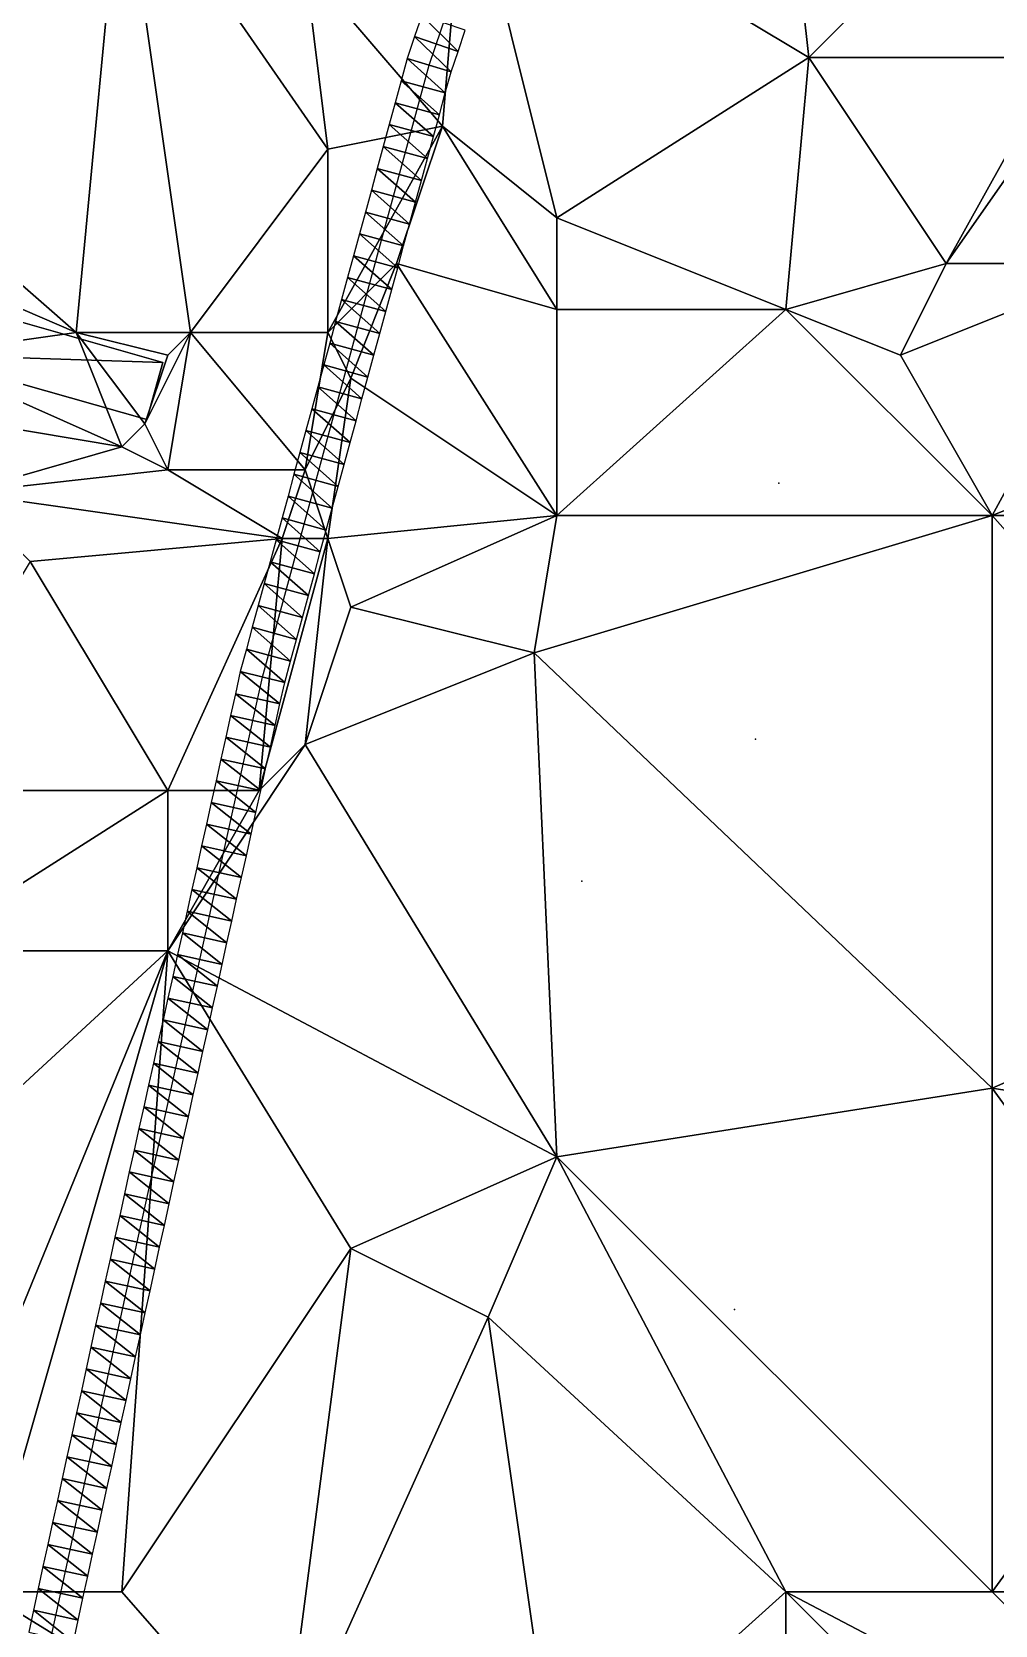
# Model space of a CAD drawing. Header units: metres. Extents: x -1103 to 901, y -902 to 905.
# Drawn here: x 412.1 to 496.3, y 423.1 to 562.2 of the extents above; entities that cross this region are included whole.
import ezdxf

# ---------------------------------------------------------------- set-up
doc = ezdxf.new("R2010")
doc.units = ezdxf.units.M
for name, color, linetype in [('OSM_BUILDING_FOOTPRINTS', 7, 'CONTINUOUS'), ('OSM_BUILDING_ROOFS', 1, 'CONTINUOUS'), ('OSM_BUILDING_WALLS', 8, 'CONTINUOUS'), ('OSM_ROAD_AXES', 2, 'CONTINUOUS'), ('OSM_ROAD_SURFACE', 9, 'CONTINUOUS'), ('OSM_TERRAIN', 3, 'CONTINUOUS'), ('OSM_TREES', 3, 'CONTINUOUS')]:
    doc.layers.add(name, color=color, linetype=linetype)

msp = doc.modelspace()

# ---------------------------------------------------------------- linework, layer by layer
at = {"layer": 'OSM_BUILDING_FOOTPRINTS'}
msp.add_polyline3d([(403.57, 539.06, 9.82), (423.59, 533.38, 9.82), (422.17, 528.4, 9.82), (402.15, 534.07, 9.82), (403.57, 539.06, 9.82)], close=True, dxfattribs=at)
at = {"layer": 'OSM_BUILDING_ROOFS'}
for points in [[(423.59, 533.38, 19.82), (403.57, 539.06, 19.82), (402.15, 534.07, 19.82)], [(423.59, 533.38, 19.82), (402.15, 534.07, 19.82), (422.17, 528.4, 19.82)]]:
    msp.add_3dface(points, dxfattribs=at)
at = {"layer": 'OSM_BUILDING_WALLS'}
for points in [[(423.59, 533.38, 9.82), (403.57, 539.06, 9.82), (403.57, 539.06, 19.82)], [(423.59, 533.38, 9.82), (403.57, 539.06, 19.82), (423.59, 533.38, 19.82)], [(402.15, 534.07, 9.82), (422.17, 528.4, 9.82), (422.17, 528.4, 19.82)], [(402.15, 534.07, 9.82), (422.17, 528.4, 19.82), (402.15, 534.07, 19.82)], [(422.17, 528.4, 9.82), (423.59, 533.38, 9.82), (423.59, 533.38, 19.82)], [(422.17, 528.4, 9.82), (423.59, 533.38, 19.82), (422.17, 528.4, 19.82)]]:
    msp.add_3dface(points, dxfattribs=at)
at = {"layer": 'OSM_ROAD_AXES'}
msp.add_polyline3d([(382.2, 303.4, 15.05), (394.65, 345.51, 15.98), (408.79, 399.06, 15.2), (421.34, 456.55, 14.23), (432.28, 505.9, 14.09), (446.84, 559.34, 15.85), (458.76, 594.41, 14.89), (467.91, 625.18, 14.38), (468.81, 636.79, 14.31), (467.11, 643.57, 14.38), (452.16, 665.05, 14.37), (434.98, 685.04, 14.1), (419.14, 703.46, 14.14), (395.65, 731.57, 14.85)], dxfattribs=at)
at = {"layer": 'OSM_ROAD_SURFACE'}
for points in [[(449.36, 560.54, 15.86), (446.2, 563.67, 15.82), (445.57, 561.83, 15.88)], [(449.36, 560.54, 15.86), (449.99, 562.39, 15.84), (446.2, 563.67, 15.82)], [(448.75, 558.75, 15.88), (445.57, 561.83, 15.88), (444.93, 559.92, 15.94)], [(448.75, 558.75, 15.88), (449.36, 560.54, 15.86), (445.57, 561.83, 15.88)], [(448.25, 556.91, 15.9), (444.93, 559.92, 15.94), (444.39, 557.96, 15.98)], [(448.25, 556.91, 15.9), (448.75, 558.75, 15.88), (444.93, 559.92, 15.94)], [(447.73, 555, 15.96), (444.39, 557.96, 15.98), (443.87, 556.05, 15.91)], [(447.73, 555, 15.96), (448.25, 556.91, 15.9), (444.39, 557.96, 15.98)], [(447.21, 553.09, 15.91), (443.87, 556.05, 15.91), (443.35, 554.14, 15.84)], [(447.21, 553.09, 15.91), (447.73, 555, 15.96), (443.87, 556.05, 15.91)], [(446.69, 551.18, 15.83), (443.35, 554.14, 15.84), (442.83, 552.23, 15.76)], [(446.69, 551.18, 15.83), (447.21, 553.09, 15.91), (443.35, 554.14, 15.84)], [(446.17, 549.27, 15.76), (442.83, 552.23, 15.76), (442.31, 550.32, 15.67)], [(446.17, 549.27, 15.76), (446.69, 551.18, 15.83), (442.83, 552.23, 15.76)], [(445.65, 547.36, 15.69), (442.31, 550.32, 15.67), (441.79, 548.41, 15.58)], [(445.65, 547.36, 15.69), (446.17, 549.27, 15.76), (442.31, 550.32, 15.67)], [(445.13, 545.46, 15.62), (441.79, 548.41, 15.58), (441.27, 546.51, 15.49)], [(445.13, 545.46, 15.62), (445.65, 547.36, 15.69), (441.79, 548.41, 15.58)], [(444.61, 543.55, 15.55), (441.27, 546.51, 15.49), (440.75, 544.6, 15.4)], [(444.61, 543.55, 15.55), (445.13, 545.46, 15.62), (441.27, 546.51, 15.49)], [(444.09, 541.64, 15.48), (440.75, 544.6, 15.4), (440.23, 542.69, 15.31)], [(444.09, 541.64, 15.48), (444.61, 543.55, 15.55), (440.75, 544.6, 15.4)], [(443.57, 539.73, 15.36), (440.23, 542.69, 15.31), (439.71, 540.78, 15.22)], [(443.57, 539.73, 15.36), (444.09, 541.64, 15.48), (440.23, 542.69, 15.31)], [(443.05, 537.82, 15.24), (439.71, 540.78, 15.22), (439.19, 538.87, 15.13)], [(443.05, 537.82, 15.24), (443.57, 539.73, 15.36), (439.71, 540.78, 15.22)], [(442.53, 535.91, 15.11), (439.19, 538.87, 15.13), (438.67, 536.96, 15.05)], [(442.53, 535.91, 15.11), (443.05, 537.82, 15.24), (439.19, 538.87, 15.13)], [(442.01, 534, 14.99), (438.67, 536.96, 15.05), (438.15, 535.06, 14.91)], [(442.01, 534, 14.99), (442.53, 535.91, 15.11), (438.67, 536.96, 15.05)], [(441.49, 532.1, 14.87), (438.15, 535.06, 14.91), (437.63, 533.15, 14.78)], [(441.49, 532.1, 14.87), (442.01, 534, 14.99), (438.15, 535.06, 14.91)], [(440.97, 530.19, 14.74), (437.63, 533.15, 14.78), (437.11, 531.24, 14.63)], [(440.97, 530.19, 14.74), (441.49, 532.1, 14.87), (437.63, 533.15, 14.78)], [(440.45, 528.28, 14.63), (437.11, 531.24, 14.63), (436.59, 529.33, 14.47)], [(440.45, 528.28, 14.63), (440.97, 530.19, 14.74), (437.11, 531.24, 14.63)], [(439.93, 526.37, 14.51), (436.59, 529.33, 14.47), (436.07, 527.42, 14.31)], [(439.93, 526.37, 14.51), (440.45, 528.28, 14.63), (436.59, 529.33, 14.47)], [(439.41, 524.46, 14.39), (436.07, 527.42, 14.31), (435.55, 525.51, 14.14)], [(439.41, 524.46, 14.39), (439.93, 526.37, 14.51), (436.07, 527.42, 14.31)], [(438.89, 522.55, 14.27), (435.55, 525.51, 14.14), (435.03, 523.61, 14.02)], [(438.89, 522.55, 14.27), (439.41, 524.46, 14.39), (435.55, 525.51, 14.14)], [(438.37, 520.64, 14.15), (435.03, 523.61, 14.02), (434.51, 521.7, 14)], [(438.37, 520.64, 14.15), (438.89, 522.55, 14.27), (435.03, 523.61, 14.02)], [(437.85, 518.74, 14.05), (434.51, 521.7, 14), (433.99, 519.79, 13.97)], [(437.85, 518.74, 14.05), (438.37, 520.64, 14.15), (434.51, 521.7, 14)], [(437.33, 516.83, 14.05), (433.99, 519.79, 13.97), (433.47, 517.88, 13.94)], [(437.33, 516.83, 14.05), (437.85, 518.74, 14.05), (433.99, 519.79, 13.97)], [(436.81, 514.92, 14.07), (433.47, 517.88, 13.94), (432.95, 515.97, 13.97)], [(436.81, 514.92, 14.07), (437.33, 516.83, 14.05), (433.47, 517.88, 13.94)], [(436.29, 513.01, 14.1), (432.95, 515.97, 13.97), (432.43, 514.06, 13.98)], [(436.29, 513.01, 14.1), (436.81, 514.92, 14.07), (432.95, 515.97, 13.97)], [(435.77, 511.1, 14.12), (432.43, 514.06, 13.98), (431.91, 512.15, 13.98)], [(435.77, 511.1, 14.12), (436.29, 513.01, 14.1), (432.43, 514.06, 13.98)], [(435.25, 509.19, 14.15), (431.91, 512.15, 13.98), (431.39, 510.25, 13.99)], [(435.25, 509.19, 14.15), (435.77, 511.1, 14.12), (431.91, 512.15, 13.98)], [(434.73, 507.29, 14.17), (431.39, 510.25, 13.99), (430.87, 508.34, 13.99)], [(434.73, 507.29, 14.17), (435.25, 509.19, 14.15), (431.39, 510.25, 13.99)], [(434.22, 505.42, 14.2), (430.87, 508.34, 13.99), (430.34, 506.38, 14)], [(434.22, 505.42, 14.2), (434.73, 507.29, 14.17), (430.87, 508.34, 13.99)], [(433.81, 503.57, 14.22), (430.34, 506.38, 14), (429.91, 504.44, 14.01)], [(433.81, 503.57, 14.22), (434.22, 505.42, 14.2), (430.34, 506.38, 14)], [(433.39, 501.67, 14.25), (429.91, 504.44, 14.01), (429.49, 502.54, 14.02)], [(433.39, 501.67, 14.25), (433.81, 503.57, 14.22), (429.91, 504.44, 14.01)], [(432.97, 499.77, 14.28), (429.49, 502.54, 14.02), (429.07, 500.64, 14.03)], [(432.97, 499.77, 14.28), (433.39, 501.67, 14.25), (429.49, 502.54, 14.02)], [(432.55, 497.88, 14.31), (429.07, 500.64, 14.03), (428.65, 498.74, 14.04)], [(432.55, 497.88, 14.31), (432.97, 499.77, 14.28), (429.07, 500.64, 14.03)], [(432.13, 495.98, 14.36), (428.65, 498.74, 14.04), (428.23, 496.84, 14.06)], [(432.13, 495.98, 14.36), (432.55, 497.88, 14.31), (428.65, 498.74, 14.04)], [(431.71, 494.08, 14.55), (428.23, 496.84, 14.06), (427.8, 494.95, 14.09)], [(431.71, 494.08, 14.55), (432.13, 495.98, 14.36), (428.23, 496.84, 14.06)], [(431.29, 492.18, 14.63), (427.8, 494.95, 14.09), (427.38, 493.05, 14.14)], [(431.29, 492.18, 14.63), (431.71, 494.08, 14.55), (427.8, 494.95, 14.09)], [(430.87, 490.28, 14.62), (427.38, 493.05, 14.14), (426.96, 491.15, 14.19)], [(430.87, 490.28, 14.62), (431.29, 492.18, 14.63), (427.38, 493.05, 14.14)], [(430.45, 488.38, 14.62), (426.96, 491.15, 14.19), (426.54, 489.25, 14.24)], [(430.45, 488.38, 14.62), (430.87, 490.28, 14.62), (426.96, 491.15, 14.19)], [(430.02, 486.49, 14.61), (426.54, 489.25, 14.24), (426.12, 487.35, 14.29)], [(430.02, 486.49, 14.61), (430.45, 488.38, 14.62), (426.54, 489.25, 14.24)], [(429.6, 484.59, 14.6), (426.12, 487.35, 14.29), (425.7, 485.45, 14.34)], [(429.6, 484.59, 14.6), (430.02, 486.49, 14.61), (426.12, 487.35, 14.29)], [(429.18, 482.69, 14.6), (425.7, 485.45, 14.34), (425.28, 483.56, 14.42)], [(429.18, 482.69, 14.6), (429.6, 484.59, 14.6), (425.7, 485.45, 14.34)], [(428.76, 480.79, 14.59), (425.28, 483.56, 14.42), (424.86, 481.66, 14.41)], [(428.76, 480.79, 14.59), (429.18, 482.69, 14.6), (425.28, 483.56, 14.42)], [(428.34, 478.89, 14.58), (424.86, 481.66, 14.41), (424.44, 479.76, 14.39)], [(428.34, 478.89, 14.58), (428.76, 480.79, 14.59), (424.86, 481.66, 14.41)], [(427.92, 477, 14.55), (424.44, 479.76, 14.39), (424.02, 477.86, 14.37)], [(427.92, 477, 14.55), (428.34, 478.89, 14.58), (424.44, 479.76, 14.39)], [(427.5, 475.1, 14.53), (424.02, 477.86, 14.37), (423.6, 475.96, 14.35)], [(427.5, 475.1, 14.53), (427.92, 477, 14.55), (424.02, 477.86, 14.37)], [(427.08, 473.2, 14.51), (423.6, 475.96, 14.35), (423.17, 474.06, 14.35)], [(427.08, 473.2, 14.51), (427.5, 475.1, 14.53), (423.6, 475.96, 14.35)], [(426.66, 471.3, 14.49), (423.17, 474.06, 14.35), (422.75, 472.17, 14.34)], [(426.66, 471.3, 14.49), (427.08, 473.2, 14.51), (423.17, 474.06, 14.35)], [(426.24, 469.4, 14.47), (422.75, 472.17, 14.34), (422.33, 470.27, 14.33)], [(426.24, 469.4, 14.47), (426.66, 471.3, 14.49), (422.75, 472.17, 14.34)], [(425.82, 467.5, 14.45), (422.33, 470.27, 14.33), (421.91, 468.37, 14.32)], [(425.82, 467.5, 14.45), (426.24, 469.4, 14.47), (422.33, 470.27, 14.33)], [(425.39, 465.61, 14.43), (421.91, 468.37, 14.32), (421.49, 466.47, 14.31)], [(425.39, 465.61, 14.43), (425.82, 467.5, 14.45), (421.91, 468.37, 14.32)], [(424.97, 463.71, 14.41), (421.49, 466.47, 14.31), (421.07, 464.57, 14.3)], [(424.97, 463.71, 14.41), (425.39, 465.61, 14.43), (421.49, 466.47, 14.31)], [(424.55, 461.81, 14.39), (421.07, 464.57, 14.3), (420.65, 462.68, 14.3)], [(424.55, 461.81, 14.39), (424.97, 463.71, 14.41), (421.07, 464.57, 14.3)], [(424.13, 459.91, 14.37), (420.65, 462.68, 14.3), (420.23, 460.78, 14.29)], [(424.13, 459.91, 14.37), (424.55, 461.81, 14.39), (420.65, 462.68, 14.3)], [(423.71, 458.01, 14.35), (420.23, 460.78, 14.29), (419.81, 458.88, 14.28)], [(423.71, 458.01, 14.35), (424.13, 459.91, 14.37), (420.23, 460.78, 14.29)], [(423.29, 456.12, 14.33), (419.81, 458.88, 14.28), (419.38, 456.98, 14.27)], [(423.29, 456.12, 14.33), (423.71, 458.01, 14.35), (419.81, 458.88, 14.28)], [(422.87, 454.2, 14.31), (419.38, 456.98, 14.27), (418.97, 455.06, 14.26)], [(422.87, 454.2, 14.31), (423.29, 456.12, 14.33), (419.38, 456.98, 14.27)], [(422.46, 452.29, 14.29), (418.97, 455.06, 14.26), (418.55, 453.14, 14.26)], [(422.46, 452.29, 14.29), (422.87, 454.2, 14.31), (418.97, 455.06, 14.26)], [(422.04, 450.37, 14.28), (418.55, 453.14, 14.26), (418.13, 451.23, 14.25)], [(422.04, 450.37, 14.28), (422.46, 452.29, 14.29), (418.55, 453.14, 14.26)], [(421.62, 448.46, 14.26), (418.13, 451.23, 14.25), (417.71, 449.31, 14.24)], [(421.62, 448.46, 14.26), (422.04, 450.37, 14.28), (418.13, 451.23, 14.25)], [(421.2, 446.54, 14.25), (417.71, 449.31, 14.24), (417.29, 447.39, 14.23)], [(421.2, 446.54, 14.25), (421.62, 448.46, 14.26), (417.71, 449.31, 14.24)], [(420.78, 444.62, 14.24), (417.29, 447.39, 14.23), (416.88, 445.48, 14.22)], [(420.78, 444.62, 14.24), (421.2, 446.54, 14.25), (417.29, 447.39, 14.23)], [(420.37, 442.71, 14.23), (416.88, 445.48, 14.22), (416.46, 443.56, 14.21)], [(420.37, 442.71, 14.23), (420.78, 444.62, 14.24), (416.88, 445.48, 14.22)], [(419.95, 440.79, 14.22), (416.46, 443.56, 14.21), (416.04, 441.64, 14.21)], [(419.95, 440.79, 14.22), (420.37, 442.71, 14.23), (416.46, 443.56, 14.21)], [(419.53, 438.88, 14.21), (416.04, 441.64, 14.21), (415.62, 439.73, 14.2)], [(419.53, 438.88, 14.21), (419.95, 440.79, 14.22), (416.04, 441.64, 14.21)], [(419.11, 436.96, 14.21), (415.62, 439.73, 14.2), (415.2, 437.81, 14.19)], [(419.11, 436.96, 14.21), (419.53, 438.88, 14.21), (415.62, 439.73, 14.2)], [(418.69, 435.04, 14.2), (415.2, 437.81, 14.19), (414.78, 435.9, 14.18)], [(418.69, 435.04, 14.2), (419.11, 436.96, 14.21), (415.2, 437.81, 14.19)], [(418.27, 433.13, 14.19), (414.78, 435.9, 14.18), (414.37, 433.98, 14.17)], [(418.27, 433.13, 14.19), (418.69, 435.04, 14.2), (414.78, 435.9, 14.18)], [(417.86, 431.21, 14.18), (414.37, 433.98, 14.17), (413.95, 432.06, 14.16)], [(417.86, 431.21, 14.18), (418.27, 433.13, 14.19), (414.37, 433.98, 14.17)], [(417.44, 429.29, 14.17), (413.95, 432.06, 14.16), (413.53, 430.15, 14.16)], [(417.44, 429.29, 14.17), (417.86, 431.21, 14.18), (413.95, 432.06, 14.16)], [(417.02, 427.38, 14.16), (413.53, 430.15, 14.16), (413.11, 428.23, 14.15)], [(417.02, 427.38, 14.16), (417.44, 429.29, 14.17), (413.53, 430.15, 14.16)], [(416.6, 425.46, 14.18), (413.11, 428.23, 14.15), (412.69, 426.31, 14.14)], [(416.6, 425.46, 14.18), (417.02, 427.38, 14.16), (413.11, 428.23, 14.15)], [(416.18, 423.55, 14.28), (412.69, 426.31, 14.14), (412.27, 424.4, 14.22)], [(416.18, 423.55, 14.28), (416.6, 425.46, 14.18), (412.69, 426.31, 14.14)], [(415.76, 421.63, 14.37), (412.27, 424.4, 14.22), (411.86, 422.48, 14.31)], [(415.76, 421.63, 14.37), (416.18, 423.55, 14.28), (412.27, 424.4, 14.22)]]:
    msp.add_3dface(points, dxfattribs=at)
at = {"layer": 'OSM_TERRAIN'}
for points in [[(384, 564, 13.66), (416, 536, 11.99), (420, 578, 16.8)], [(416, 536, 11.99), (426, 536, 13.3), (420, 578, 16.8)], [(426, 536, 13.3), (438, 552, 15.57), (420, 578, 16.8)], [(438, 552, 15.57), (436, 568, 15.98), (420, 578, 16.8)], [(448, 554, 15.92), (450, 578, 15.36), (436, 568, 15.98)], [(448, 554, 15.92), (458, 546, 16.68), (450, 578, 15.36)], [(458, 546, 16.68), (480, 560, 14.82), (450, 578, 15.36)], [(480, 560, 14.82), (478, 578, 13.9), (450, 578, 15.36)], [(480, 560, 14.82), (496, 576, 12.16), (478, 578, 13.9)], [(502, 560, 13.62), (496, 576, 12.16), (480, 560, 14.82)], [(502, 560, 13.62), (510, 566, 13.15), (496, 576, 12.16)], [(438, 552, 15.57), (448, 554, 15.92), (436, 568, 15.98)], [(402, 542, 11.57), (416, 536, 11.99), (384, 564, 13.66)], [(508, 542, 16.64), (506, 562, 13.55), (492, 542, 16.86)], [(492, 542, 16.86), (506, 562, 13.55), (502, 560, 13.62)], [(478, 538, 17.93), (480, 560, 14.82), (458, 546, 16.68)], [(478, 538, 17.93), (492, 542, 16.86), (480, 560, 14.82)], [(480, 560, 14.82), (492, 542, 16.86), (502, 560, 13.62)], [(438, 536, 14.94), (444, 542, 15.43), (448, 554, 15.92)], [(438, 536, 14.94), (448, 554, 15.92), (438, 552, 15.57)], [(444, 542, 15.43), (458, 538, 17), (448, 554, 15.92)], [(458, 538, 17), (458, 546, 16.68), (448, 554, 15.92)], [(438, 536, 14.94), (438, 552, 15.57), (426, 536, 13.3)], [(458, 538, 17), (478, 538, 17.93), (458, 546, 16.68)], [(402, 534, 11.89), (416, 536, 11.99), (402, 542, 11.57)], [(440, 532, 14.6), (444, 542, 15.43), (438, 536, 14.94)], [(440, 532, 14.6), (458, 520, 16.9), (444, 542, 15.43)], [(444, 542, 15.43), (458, 520, 16.9), (458, 538, 17)], [(488, 534, 17.79), (492, 542, 16.86), (478, 538, 17.93)], [(488, 534, 17.79), (496, 520, 18.82), (508, 542, 16.64)], [(488, 534, 17.79), (508, 542, 16.64), (492, 542, 16.86)], [(496, 520, 18.82), (516, 528, 17.36), (508, 542, 16.64)], [(458, 520, 16.9), (496, 520, 18.82), (478, 538, 17.93)], [(458, 520, 16.9), (478, 538, 17.93), (458, 538, 17)], [(496, 520, 18.82), (488, 534, 17.79), (478, 538, 17.93)], [(420, 526, 12.21), (416, 536, 11.99), (402, 534, 11.89)], [(420, 526, 12.21), (422, 528, 12.01), (416, 536, 11.99)], [(416, 536, 11.99), (422, 528, 12.01), (424, 534, 12.16)], [(416, 536, 11.99), (424, 534, 12.16), (426, 536, 13.3)], [(422, 528, 12.01), (424, 524, 12.64), (426, 536, 13.3)], [(422, 528, 12.01), (426, 536, 13.3), (424, 534, 12.16)], [(424, 524, 12.64), (436, 524, 14.08), (426, 536, 13.3)], [(436, 524, 14.08), (438, 536, 14.94), (426, 536, 13.3)], [(436, 524, 14.08), (440, 532, 14.6), (438, 536, 14.94)], [(408, 528, 11.16), (420, 526, 12.21), (402, 534, 11.89)], [(438, 518, 13.98), (440, 532, 14.6), (436, 524, 14.08)], [(438, 518, 13.98), (458, 520, 16.9), (440, 532, 14.6)], [(406, 522, 10.82), (420, 526, 12.21), (408, 528, 11.16)], [(424, 524, 12.64), (422, 528, 12.01), (420, 526, 12.21)], [(496, 520, 18.82), (516, 520, 17.91), (516, 528, 17.36)], [(406, 522, 10.82), (424, 524, 12.64), (420, 526, 12.21)], [(406, 522, 10.82), (434, 518, 13.95), (424, 524, 12.64)], [(434, 518, 13.95), (436, 524, 14.08), (424, 524, 12.64)], [(438, 518, 13.98), (436, 524, 14.08), (434, 518, 13.95)], [(412, 516, 11.23), (434, 518, 13.95), (406, 522, 10.82)], [(440, 512, 14.66), (458, 520, 16.9), (438, 518, 13.98)], [(440, 512, 14.66), (456, 508, 16.16), (458, 520, 16.9)], [(496, 470, 16.28), (496, 520, 18.82), (456, 508, 16.16)], [(456, 508, 16.16), (496, 520, 18.82), (458, 520, 16.9)], [(496, 470, 16.28), (528, 484, 17.01), (496, 520, 18.82)], [(528, 484, 17.01), (516, 520, 17.91), (496, 520, 18.82)], [(412, 516, 11.23), (424, 496, 13.74), (434, 518, 13.95)], [(424, 496, 13.74), (432, 496, 14.28), (434, 518, 13.95)], [(432, 496, 14.28), (438, 518, 13.98), (434, 518, 13.95)], [(432, 496, 14.28), (436, 500, 14.73), (438, 518, 13.98)], [(436, 500, 14.73), (440, 512, 14.66), (438, 518, 13.98)], [(400, 496, 11.38), (424, 496, 13.74), (412, 516, 11.23)], [(436, 500, 14.73), (456, 508, 16.16), (440, 512, 14.66)], [(458, 464, 15.91), (456, 508, 16.16), (436, 500, 14.73)], [(458, 464, 15.91), (496, 470, 16.28), (456, 508, 16.16)], [(424, 482, 14.32), (436, 500, 14.73), (432, 496, 14.28)], [(424, 482, 14.32), (458, 464, 15.91), (436, 500, 14.73)], [(402, 482, 13.15), (424, 496, 13.74), (400, 496, 11.38)], [(402, 482, 13.15), (424, 482, 14.32), (424, 496, 13.74)], [(424, 482, 14.32), (432, 496, 14.28), (424, 496, 13.74)], [(496, 470, 16.28), (534, 464, 16.91), (528, 484, 17.01)], [(406, 438, 14), (424, 482, 14.32), (398, 458, 14.28)], [(398, 458, 14.28), (424, 482, 14.32), (402, 482, 13.15)], [(408, 426, 14.07), (424, 482, 14.32), (406, 438, 14)], [(408, 426, 14.07), (420, 426, 14.12), (424, 482, 14.32)], [(420, 426, 14.12), (440, 456, 15.04), (424, 482, 14.32)], [(458, 464, 15.91), (424, 482, 14.32), (440, 456, 15.04)], [(458, 464, 15.91), (496, 426, 14.07), (496, 470, 16.28)], [(496, 426, 14.07), (512, 448, 15.15), (496, 470, 16.28)], [(496, 470, 16.28), (512, 448, 15.15), (534, 464, 16.91)], [(452, 450, 15.16), (458, 464, 15.91), (440, 456, 15.04)], [(452, 450, 15.16), (478, 426, 14.02), (458, 464, 15.91)], [(478, 426, 14.02), (496, 426, 14.07), (458, 464, 15.91)], [(420, 426, 14.12), (434, 410, 14.99), (440, 456, 15.04)], [(440, 456, 15.04), (434, 410, 14.99), (452, 450, 15.16)], [(434, 410, 14.99), (458, 408, 14.99), (452, 450, 15.16)], [(458, 408, 14.99), (478, 426, 14.02), (452, 450, 15.16)], [(496, 426, 14.07), (516, 426, 14.94), (512, 448, 15.15)], [(396, 410, 14.64), (414, 402, 15.2), (408, 426, 14.07)], [(414, 402, 15.2), (434, 410, 14.99), (408, 426, 14.07)], [(408, 426, 14.07), (434, 410, 14.99), (420, 426, 14.12)], [(458, 408, 14.99), (478, 388, 14.06), (478, 426, 14.02)], [(478, 388, 14.06), (516, 388, 14.15), (478, 426, 14.02)], [(478, 426, 14.02), (516, 388, 14.15), (516, 406, 14.08)], [(478, 426, 14.02), (516, 406, 14.08), (496, 426, 14.07)], [(516, 406, 14.08), (516, 426, 14.94), (496, 426, 14.07)]]:
    msp.add_3dface(points, dxfattribs=at)
at = {"layer": 'OSM_TREES'}
for p in [(477.38, 522.82, 17.88), (475.34, 500.46, 16.77), (460.18, 488.06, 16.08), (473.52, 450.66, 15.27)]:
    msp.add_point(p, dxfattribs=at)

doc.saveas('drawing.dxf')
